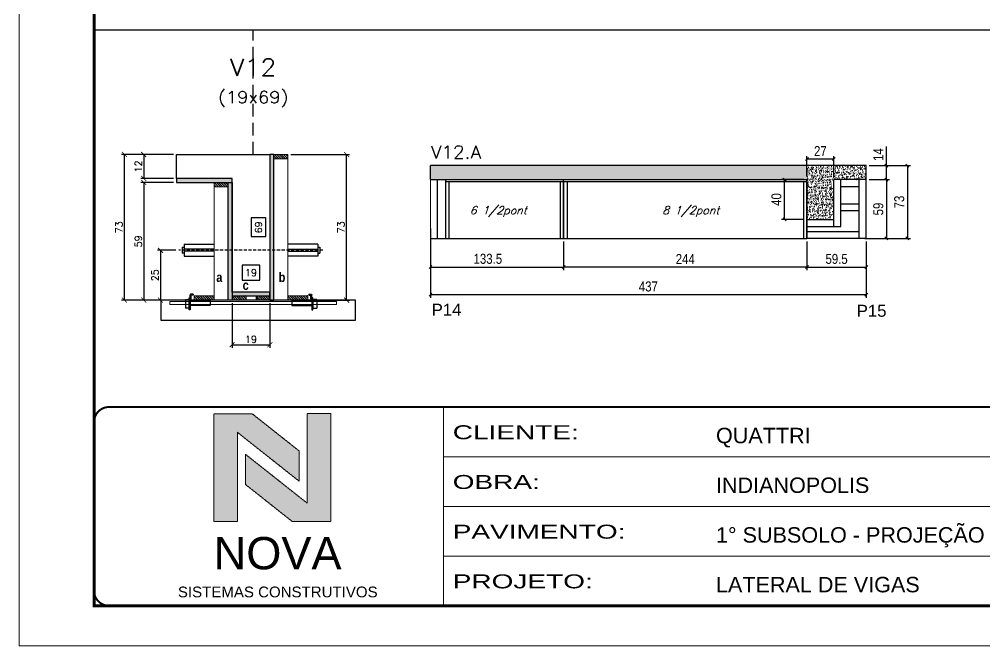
# Model space of a CAD drawing. Header units: millimetres. Extents: x 2921 to 9246, y 316 to 11751.
# Drawn here: x 2921 to 3889, y 6059 to 6687 of the extents above; entities that cross this region are included whole.
import ezdxf
from ezdxf.enums import TextEntityAlignment as Align

# ---------------------------------------------------------------- set-up
doc = ezdxf.new("R2010")
doc.units = ezdxf.units.MM
for name, pattern in [('CONTINUO', [0]), ('DASHED', [0.75, 0.5, -0.25]), ('HIDDEN', [9.525, 6.35, -3.175])]:
    doc.linetypes.add(name, pattern=pattern)
for name, color, linetype in [('1', 3, 'Continuous'), ('5', 5, 'Continuous'), ('8', 8, 'Continuous'), ('barrote', 251, 'Continuous'), ('COTA', 241, 'Continuous'), ('Cota Seção (2x)', 4, 'Continuous'), ('detalhes', 4, 'Continuous'), ('Hachura', 253, 'Continuous'), ('Painéis', 200, 'Continuous'), ('presilha', 1, 'Continuous'), ('SARR_2.2x7', 40, 'Continuous'), ('SARR_3.5x7', 81, 'Continuous'), ('TENSOR', 3, 'Continuous'), ('texto', 7, 'Continuous'), ('Texto de Titulo', 7, 'Continuous'), ('Texto Qtd Sarr', 242, 'Continuous')]:
    doc.layers.add(name, color=color, linetype=linetype)
for name, color, linetype, lineweight in [('CARIMBO-LEGENDA', 75, 'Continuous', 15), ('CONCRETO', 251, 'Continuous', 25), ('Folhas', 255, 'Continuous', 9), ('Madeira', 126, 'Continuous', 18), ('SARRAFO DE PRESSAO', 251, 'DASHED', 9), ('SCO-___-LAJ', 2, 'Continuous', 0), ('Texto Seção', 7, 'Continuous', 15)]:
    doc.layers.add(name, color=color, linetype=linetype, lineweight=lineweight)
doc.styles.add('arial', font='arial.ttf')
doc.styles.add('COTA TECNICA', font='techl___.ttf', dxfattribs={"height": 10})
doc.styles.add('COTA TECNICA-50', font='techl___.ttf', dxfattribs={"height": 10})
doc.styles.add('REGUA-120', font='ROMANS.shx', dxfattribs={"height": 15})
doc.styles.add('Romans', font='romans.shx')
doc.styles.get("Standard").update_dxf_attribs({"font": 'arial.ttf'})
doc.styles.add('TECNICA', font='techb___.ttf', dxfattribs={"height": 10})
doc.styles.add('Tecnologia', font='')
doc.styles.get('Tecnologia').set_extended_font_data('Forgotten Futurist')
doc.dimstyles.new('COTA PAINEL-50', dxfattribs={"dimtxt": 10, "dimasz": 3, "dimexe": 3, "dimexo": 3, "dimgap": 3, "dimtad": 1, "dimdec": 1, "dimzin": 12, "dimdsep": 46, "dimtxsty": 'COTA TECNICA-50', "dimblk1": 'OBLIQUE', "dimblk2": 'OBLIQUE', "dimsah": 1, "dimcen": 0.9, "dimclrd": 4, "dimclre": 4, "dimclrt": 240, "dimadec": 1, "dimazin": 3, "dimtfac": 1, "dimtdec": 1, "dimtmove": 0, "dimatfit": 3, "dimfxl": 1, "dimtolj": 1, "dimtzin": 12, "dimarcsym": 0})
doc.dimstyles.new('Cota Seção (2x)', dxfattribs={"dimtxt": 7, "dimasz": 5, "dimexe": 3, "dimexo": 3, "dimgap": 2, "dimtad": 3, "dimdec": 1, "dimlfac": 0.5, "dimzin": 12, "dimdsep": 46, "dimtxsty": 'Romans', "dimblk": 'ARCHTICK', "dimcen": 0, "dimclrd": 4, "dimclre": 4, "dimclrt": 1, "dimadec": 1, "dimazin": 3, "dimtfac": 1, "dimtdec": 1, "dimtmove": 0, "dimatfit": 3, "dimldrblk": 'OBLIQUE', "dimfxl": 1, "dimtolj": 1, "dimtzin": 12, "dimarcsym": 0})
doc.dimstyles.new('Cota Seção interna', dxfattribs={"dimtxt": 7, "dimasz": 6, "dimexe": 0.18, "dimexo": 2, "dimgap": -4, "dimtad": 3, "dimdec": 1, "dimlfac": 0.5, "dimzin": 12, "dimdsep": 46, "dimtxsty": 'Romans', "dimblk": 'ARCHTICK', "dimcen": 0.09, "dimse1": 1, "dimse2": 1, "dimsd1": 1, "dimsd2": 1, "dimclrd": 180, "dimclre": 5, "dimclrt": 1, "dimadec": 0, "dimazin": 3, "dimtfac": 1, "dimtdec": 1, "dimtofl": 0, "dimtmove": 0, "dimatfit": 3, "dimldrblk": 'ARCHTICK', "dimfxl": 1, "dimtolj": 1, "dimtzin": 0, "dimarcsym": 0})
doc.dimstyles.new('PAINEL', dxfattribs={"dimtxt": 10, "dimasz": 3, "dimexe": 3, "dimexo": 3, "dimgap": 3, "dimtad": 1, "dimdec": 1, "dimzin": 12, "dimdsep": 46, "dimtxsty": 'COTA TECNICA', "dimblk1": 'OBLIQUE', "dimblk2": 'OBLIQUE', "dimsah": 1, "dimcen": 0.9, "dimclrd": 4, "dimclre": 4, "dimclrt": 240, "dimadec": 1, "dimazin": 3, "dimtfac": 1, "dimtdec": 1, "dimtmove": 0, "dimatfit": 3, "dimfxl": 1, "dimtolj": 1, "dimtzin": 12, "dimarcsym": 0})
pattern_1 = [(315, (26091.1405, -1824.4497), (1.12253202, 1.12253202), [])]

# ---------------------------------------------------------------- blocks, each defined once
blk = doc.blocks.new('A$C64660E27')
at = {"layer": 'COTA', "true_color": 0x1a1a1a}
h = blk.add_hatch(color=250, dxfattribs=at)
h.dxf.hatch_style = 1
h.paths.add_polyline_path([(185.4, -11.6), (142.4, -11.6), (142.4, -131.6), (168.8, -131.6), (168.8, -32.2), (237.7, -86.7), (237.7, -53)])
at = {"layer": 'COTA'}
h = blk.add_hatch(color=20, dxfattribs=at)
h.dxf.hatch_style = 1
h.paths.add_polyline_path([(273, -11.4), (246.6, -11.4), (246.6, -111.1), (177.7, -56.6), (177.7, -90.2), (230, -131.6), (273, -131.6)])
for p, q in [((142.4, -131.6), (142.4, -11.6)), ((142.4, -11.6), (185.4, -11.6)), ((185.4, -11.6), (237.7, -53)), ((273, -11.4), (246.6, -11.4)), ((246.6, -111.1), (246.6, -11.4)), ((273, -11.4), (273, -131.6)), ((168.8, -32.2), (237.7, -86.7)), ((168.8, -131.6), (168.8, -32.2)), ((237.7, -86.7), (237.7, -53)), ((246.6, -111.1), (177.7, -56.6)), ((177.7, -90.2), (177.7, -56.6)), ((230, -131.6), (177.7, -90.2)), ((142.4, -131.6), (168.8, -131.6)), ((273, -131.6), (230, -131.6))]:
    blk.add_line(p, q)
at = {"layer": 'CARIMBO-LEGENDA', "color": 7, "linetype": 'Continuous', "ltscale": 100, "style": 'arial'}
blk.add_text('NOVA', height=36, dxfattribs=at).set_placement((142.4, -184.8))
at = {"layer": 'CARIMBO-LEGENDA', "color": 7, "linetype": 'Continuous', "style": 'arial'}
blk.add_text('SISTEMAS CONSTRUTIVOS', height=12, dxfattribs=at).set_placement((102.5, -216))
blk = doc.blocks.new('9999999999')
at = {"color": 30, "linetype": 'CONTINUO'}
for p, q in [((98564.56, 34230.21), (98564.56, 34429.45)), ((98564.56, 34379.64), (99583.98, 34379.64)), ((98564.56, 34329.83), (99487.98, 34329.83)), ((98564.56, 34280.02), (99487.98, 34280.02))]:
    blk.add_line(p, q, dxfattribs=at)
at = {"color": 30, "linetype": 'CONTINUO', "const_width": 2}
blk.add_lwpolyline([(99583.98, 34230.21), (99583.98, 34414.45, 0.414214), (99568.98, 34429.45), (98228.98, 34429.45, 0.414214), (98213.98, 34414.45), (98213.98, 34245.21, 0.414214), (98228.98, 34230.21), (99583.98, 34230.21)], format="xyb", dxfattribs=at)
at = {"layer": 'Folhas'}
blk.add_lwpolyline([(98138.98, 34190.21), (99623.98, 34190.21), (99623.98, 35240.21), (98138.98, 35240.21)], close=True, dxfattribs=at)
at = {"layer": 'Folhas', "color": 30, "const_width": 3}
blk.add_lwpolyline([(98213.98, 34230.21), (99583.98, 34230.21), (99583.98, 35200.21), (98213.98, 35200.21)], close=True, dxfattribs=at)
at = {"xscale": 0.9, "yscale": 0.9, "zscale": 0.9}
blk.add_blockref('A$C64660E27', (98205.77, 34433.07), dxfattribs=at)
at = {"color": 7, "linetype": 'Continuous', "ltscale": 5, "style": 'arial'}
for s, height, p in [('QUATTRI', 15.483, (98837.68, 34393.13)), ('INDIANOPOLIS', 15.4829, (98837.68, 34343.32)), ('1° SUBSOLO - PROJEÇÃO', 15.4829, (98837.68, 34293.51)), ('LATERAL DE VIGAS', 15.4829, (98837.68, 34243.7))]:
    blk.add_text(s, height=height, dxfattribs=at).set_placement(p)
at = {"layer": 'Folhas', "color": 7, "style": 'Tecnologia', "width": 1.5}
for s, p in [('CLIENTE:', (98573.65, 34397.17)), ('OBRA:', (98573.65, 34347.31)), ('PAVIMENTO:', (98573.65, 34297.5)), ('PROJETO:', (98573.65, 34247.69))]:
    blk.add_text(s, height=14, dxfattribs=at).set_placement(p)
blk = doc.blocks.new('titulo1')
at = {"layer": 'Defpoints', "color": 252, "linetype": 'HIDDEN', "ltscale": 2}
blk.add_line((0, 0), (0, 125), dxfattribs=at)
at = {"layer": 'Defpoints', "style": 'Romans', "oblique": 15}
blk.add_attdef('FOLHA', text='', height=10, dxfattribs=at).set_placement((0, 15.58), align=Align.MIDDLE_CENTER)
at = {"layer": 'Texto Qtd Sarr', "color": 3, "style": 'Romans', "oblique": 15}
for tag, height, p in [('TITULO', 17, (0, 71.45)), ('SEÇÃO', 12, (0, 41.55))]:
    blk.add_attdef(tag, text='', height=height, dxfattribs=at).set_placement(p, align=Align.MIDDLE_CENTER)
blk = doc.blocks.new('_ArchTick')
at = {"color": 0, "linetype": 'ByBlock', "const_width": 0.15}
blk.add_lwpolyline([(-0.5, -0.5), (0.5, 0.5)], dxfattribs=at)
blk = doc.blocks.new('*D655')
at = {"layer": 'COTA', "color": 4, "lineweight": -2, "transparency": 16777216}
for p, q in [((3075.92, 6551.19), (3023.54, 6551.19)), ((3026.54, 6405.19), (3026.54, 6551.19)), ((3097.92, 6405.19), (3023.54, 6405.19))]:
    blk.add_line(p, q, dxfattribs=at)
at = {"layer": 'Defpoints', "color": 0, "transparency": 16777216}
for p in [(3026.54, 6551.19), (3078.92, 6551.19), (3100.92, 6405.19)]:
    blk.add_point(p, dxfattribs=at)
at = {"layer": 'COTA', "color": 4, "lineweight": -2, "transparency": 16777216, "xscale": 5, "yscale": 5, "zscale": 5}
for p, rotation in [((3026.54, 6551.19), 90), ((3026.54, 6405.19), 270)]:
    blk.add_blockref('_ArchTick', p, dxfattribs=dict(at, rotation=rotation))
at = {"layer": 'COTA', "color": 1, "transparency": 16777216, "insert": (3021.04, 6478.19), "char_height": 7, "attachment_point": 5, "rotation": 90, "style": 'Romans'}
blk.add_mtext('\\A1;73', dxfattribs=at)
blk = doc.blocks.new('_Oblique')
at = {"layer": '1', "color": 0, "lineweight": -2}
blk.add_line((-0.5, -0.5), (0.5, 0.5), dxfattribs=at)
blk = doc.blocks.new('*D656')
at = {"layer": 'COTA', "color": 4, "lineweight": -2, "transparency": 16777216}
for p, q in [((3193.52, 6551.19), (3252.39, 6551.19)), ((3249.39, 6405.19), (3249.39, 6551.19)), ((3209.12, 6405.19), (3252.39, 6405.19))]:
    blk.add_line(p, q, dxfattribs=at)
at = {"layer": 'Defpoints', "color": 0, "transparency": 16777216}
for p in [(3190.52, 6551.19), (3249.39, 6551.19), (3206.12, 6405.19)]:
    blk.add_point(p, dxfattribs=at)
at = {"layer": 'COTA', "color": 4, "lineweight": -2, "transparency": 16777216, "xscale": 5, "yscale": 5, "zscale": 5}
for p, rotation in [((3249.39, 6551.19), 90), ((3249.39, 6405.19), 270)]:
    blk.add_blockref('_ArchTick', p, dxfattribs=dict(at, rotation=rotation))
at = {"layer": 'COTA', "color": 1, "transparency": 16777216, "insert": (3243.89, 6478.19), "char_height": 7, "attachment_point": 5, "rotation": 90, "style": 'Romans'}
blk.add_mtext('\\A1;73', dxfattribs=at)
blk = doc.blocks.new('*D657')
at = {"layer": 'Cota Seção (2x)', "color": 180, "lineweight": -2, "transparency": 16777216}
for p, q in [((3168.52, 6487.53), (3153.52, 6487.53)), ((3153.52, 6487.53), (3153.52, 6468.86)), ((3168.52, 6468.86), (3168.52, 6487.53)), ((3153.52, 6468.86), (3168.52, 6468.86))]:
    blk.add_line(p, q, dxfattribs=at)
at = {"layer": 'Defpoints', "color": 0, "transparency": 16777216}
for p in [(3172.52, 6551.19), (3183.52, 6551.19), (3183.52, 6413.19)]:
    blk.add_point(p, dxfattribs=at)
at = {"layer": 'Cota Seção (2x)', "color": 1, "transparency": 16777216, "insert": (3161.02, 6478.19), "char_height": 7, "attachment_point": 5, "rotation": 90, "style": 'Romans'}
blk.add_mtext('\\A1;69', dxfattribs=at)
blk = doc.blocks.new('*D658')
at = {"layer": 'COTA', "color": 4, "lineweight": -2, "transparency": 16777216}
for p, q in [((3075.92, 6551.19), (3042.86, 6551.19)), ((3045.86, 6551.19), (3045.86, 6527.19)), ((3075.92, 6527.19), (3042.86, 6527.19))]:
    blk.add_line(p, q, dxfattribs=at)
at = {"layer": 'Defpoints', "color": 0, "transparency": 16777216}
for p in [(3078.92, 6551.19), (3045.86, 6527.19), (3078.92, 6527.19)]:
    blk.add_point(p, dxfattribs=at)
at = {"layer": 'COTA', "color": 4, "lineweight": -2, "transparency": 16777216, "xscale": 5, "yscale": 5, "zscale": 5}
for p, rotation in [((3045.86, 6551.19), 90), ((3045.86, 6527.19), 270)]:
    blk.add_blockref('_ArchTick', p, dxfattribs=dict(at, rotation=rotation))
at = {"layer": 'COTA', "color": 1, "transparency": 16777216, "insert": (3040.36, 6539.19), "char_height": 7, "attachment_point": 5, "rotation": 90, "style": 'Romans'}
blk.add_mtext('\\A1;12', dxfattribs=at)
blk = doc.blocks.new('*D659')
at = {"layer": 'COTA', "color": 4, "lineweight": -2, "transparency": 16777216}
for p, q in [((3075.92, 6523.19), (3042.86, 6523.19)), ((3045.86, 6523.19), (3045.86, 6405.19)), ((3097.92, 6405.19), (3042.86, 6405.19))]:
    blk.add_line(p, q, dxfattribs=at)
at = {"layer": 'Defpoints', "color": 0, "transparency": 16777216}
for p in [(3078.92, 6523.19), (3045.86, 6405.19), (3100.92, 6405.19)]:
    blk.add_point(p, dxfattribs=at)
at = {"layer": 'COTA', "color": 4, "lineweight": -2, "transparency": 16777216, "xscale": 5, "yscale": 5, "zscale": 5}
for p, rotation in [((3045.86, 6523.19), 90), ((3045.86, 6405.19), 270)]:
    blk.add_blockref('_ArchTick', p, dxfattribs=dict(at, rotation=rotation))
at = {"layer": 'COTA', "color": 1, "transparency": 16777216, "insert": (3040.36, 6464.19), "char_height": 7, "attachment_point": 5, "rotation": 90, "style": 'Romans'}
blk.add_mtext('\\A1;59', dxfattribs=at)
blk = doc.blocks.new('PRESILHA METÁLICA 1')
at = {"layer": 'presilha'}
for p, q in [((6, 15.5), (7.5, 15.5)), ((6, -2.5), (6, 15.5)), ((7.5, 10.6), (7.5, 19.9)), ((7.5, 15.5), (7.5, -2.5)), ((12, 21), (8.6, 21)), ((9, 11.6), (9, 18.9)), ((12, 19.5), (9.6, 19.5)), ((12, 21), (12, 19.5)), ((0, 13), (6, 13)), ((0, 13), (0, 0)), ((6, 0), (0, 0)), ((6, 13), (6, 0)), ((37.5, 4.1), (7.5, 4.1)), ((37.5, 11), (9.6, 11)), ((37.5, 11), (37.5, 4.1)), ((7.5, -2.5), (6, -2.5))]:
    blk.add_line(p, q, dxfattribs=at)
for centre, radius, start, end in [((8.6, 19.9), 1.14, 90, 180), ((9.6, 18.9), 0.57, 90, 180), ((9.6, 11.6), 0.57, 180, 270)]:
    blk.add_arc(centre, radius, start, end, dxfattribs=at)
blk = doc.blocks.new('*D660')
at = {"layer": 'COTA', "color": 4, "lineweight": -2, "transparency": 16777216}
for p, q in [((3134.52, 6402.19), (3134.52, 6357.47)), ((3172.52, 6402.19), (3172.52, 6357.47)), ((3134.52, 6360.47), (3172.52, 6360.47))]:
    blk.add_line(p, q, dxfattribs=at)
at = {"layer": 'Defpoints', "color": 0, "transparency": 16777216}
for p in [(3134.52, 6405.19), (3172.52, 6405.19), (3172.52, 6360.47)]:
    blk.add_point(p, dxfattribs=at)
at = {"layer": 'COTA', "color": 4, "lineweight": -2, "transparency": 16777216, "xscale": 5, "yscale": 5, "zscale": 5, "rotation": 180}
blk.add_blockref('_ArchTick', (3134.52, 6360.47), dxfattribs=at)
at = {"layer": 'COTA', "color": 4, "lineweight": -2, "transparency": 16777216, "xscale": 5, "yscale": 5, "zscale": 5}
blk.add_blockref('_ArchTick', (3172.52, 6360.47), dxfattribs=at)
at = {"layer": 'COTA', "color": 1, "transparency": 16777216, "insert": (3153.52, 6365.97), "char_height": 7, "attachment_point": 5, "style": 'Romans'}
blk.add_mtext('\\A1;19', dxfattribs=at)
blk = doc.blocks.new('*D1103')
at = {"layer": 'COTA', "color": 4, "lineweight": -2, "transparency": 16777216}
for p, q in [((3078.22, 6455.16), (3059.66, 6455.16)), ((3062.66, 6455.16), (3062.66, 6405.19)), ((3078.22, 6405.19), (3059.66, 6405.19))]:
    blk.add_line(p, q, dxfattribs=at)
at = {"layer": 'Defpoints', "color": 0, "transparency": 16777216}
for p in [(3081.22, 6455.16), (3062.66, 6405.19), (3081.22, 6405.19)]:
    blk.add_point(p, dxfattribs=at)
at = {"layer": 'COTA', "color": 4, "lineweight": -2, "transparency": 16777216, "xscale": 5, "yscale": 5, "zscale": 5}
for p, rotation in [((3062.66, 6455.16), 90), ((3062.66, 6405.19), 270)]:
    blk.add_blockref('_ArchTick', p, dxfattribs=dict(at, rotation=rotation))
at = {"layer": 'COTA', "color": 1, "transparency": 16777216, "insert": (3057.16, 6430.18), "char_height": 7, "attachment_point": 5, "rotation": 90, "style": 'Romans'}
blk.add_mtext('\\A1;25', dxfattribs=at)
blk = doc.blocks.new('*D661')
at = {"layer": 'Cota Seção (2x)', "color": 180, "lineweight": -2, "transparency": 16777216}
for p, q in [((3162.52, 6440.19), (3144.52, 6440.19)), ((3144.52, 6440.19), (3144.52, 6425.19)), ((3162.52, 6425.19), (3162.52, 6440.19)), ((3144.52, 6425.19), (3162.52, 6425.19))]:
    blk.add_line(p, q, dxfattribs=at)
at = {"layer": 'Defpoints', "color": 0, "transparency": 16777216}
for p in [(3172.52, 6421.19), (3134.52, 6405.19), (3172.52, 6405.19)]:
    blk.add_point(p, dxfattribs=at)
at = {"layer": 'Cota Seção (2x)', "color": 1, "transparency": 16777216, "insert": (3153.52, 6432.69), "char_height": 7, "attachment_point": 5, "style": 'Romans'}
blk.add_mtext('\\A1;19', dxfattribs=at)
blk = doc.blocks.new('*D1261')
at = {"layer": 'COTA', "color": 4, "linetype": 'ByBlock', "lineweight": -2, "transparency": 16777216}
for p, q in [((3333.52, 6477.04), (3333.52, 6407.62)), ((3770.52, 6464.04), (3770.52, 6407.62)), ((3770.52, 6410.62), (3333.52, 6410.62))]:
    blk.add_line(p, q, dxfattribs=at)
at = {"layer": 'Defpoints', "color": 0, "linetype": 'ByBlock', "transparency": 16777216}
for p in [(3333.52, 6480.04), (3770.52, 6467.04), (3333.52, 6410.62)]:
    blk.add_point(p, dxfattribs=at)
at = {"layer": 'COTA', "color": 4, "linetype": 'ByBlock', "lineweight": -2, "transparency": 16777216, "xscale": 3, "yscale": 3, "zscale": 3, "rotation": 180}
blk.add_blockref('_Oblique', (3333.52, 6410.62), dxfattribs=at)
at = {"layer": 'COTA', "color": 4, "linetype": 'ByBlock', "lineweight": -2, "transparency": 16777216, "xscale": 3, "yscale": 3, "zscale": 3}
blk.add_blockref('_Oblique', (3770.52, 6410.62), dxfattribs=at)
at = {"layer": 'COTA', "color": 240, "linetype": 'ByBlock', "transparency": 16777216, "insert": (3552.02, 6418.84), "char_height": 10, "attachment_point": 5, "style": 'COTA TECNICA'}
blk.add_mtext('\\A1;437', dxfattribs=at)
blk = doc.blocks.new('*D1262')
at = {"layer": 'COTA', "color": 4, "lineweight": -2, "transparency": 16777216}
for p, q in [((3333.52, 6464.04), (3333.52, 6435.34)), ((3467.02, 6464.04), (3467.02, 6435.34)), ((3333.52, 6438.34), (3467.02, 6438.34))]:
    blk.add_line(p, q, dxfattribs=at)
at = {"layer": 'Defpoints', "color": 0, "transparency": 16777216}
for p in [(3333.52, 6467.04), (3467.02, 6467.04), (3467.02, 6438.34)]:
    blk.add_point(p, dxfattribs=at)
at = {"layer": 'COTA', "color": 4, "lineweight": -2, "transparency": 16777216, "xscale": 3, "yscale": 3, "zscale": 3, "rotation": 180}
blk.add_blockref('_Oblique', (3333.52, 6438.34), dxfattribs=at)
at = {"layer": 'COTA', "color": 4, "lineweight": -2, "transparency": 16777216, "xscale": 3, "yscale": 3, "zscale": 3}
blk.add_blockref('_Oblique', (3467.02, 6438.34), dxfattribs=at)
at = {"layer": 'COTA', "color": 240, "transparency": 16777216, "insert": (3391.02, 6446.56), "char_height": 10, "attachment_point": 5, "style": 'COTA TECNICA'}
blk.add_mtext('\\A1;133.5 ', dxfattribs=at)
blk = doc.blocks.new('*D1263')
at = {"layer": 'COTA', "color": 4, "lineweight": -2, "transparency": 16777216}
for p, q in [((3711.02, 6464.04), (3711.02, 6435.34)), ((3770.52, 6464.04), (3770.52, 6435.34)), ((3711.02, 6438.34), (3770.52, 6438.34))]:
    blk.add_line(p, q, dxfattribs=at)
at = {"layer": 'Defpoints', "color": 0, "transparency": 16777216}
for p in [(3711.02, 6467.04), (3770.52, 6467.04), (3770.52, 6438.34)]:
    blk.add_point(p, dxfattribs=at)
at = {"layer": 'COTA', "color": 4, "lineweight": -2, "transparency": 16777216, "xscale": 3, "yscale": 3, "zscale": 3, "rotation": 180}
blk.add_blockref('_Oblique', (3711.02, 6438.34), dxfattribs=at)
at = {"layer": 'COTA', "color": 4, "lineweight": -2, "transparency": 16777216, "xscale": 3, "yscale": 3, "zscale": 3}
blk.add_blockref('_Oblique', (3770.52, 6438.34), dxfattribs=at)
at = {"layer": 'COTA', "color": 240, "transparency": 16777216, "insert": (3740.77, 6446.48), "char_height": 10, "attachment_point": 5, "style": 'COTA TECNICA'}
blk.add_mtext('\\A1;59.5', dxfattribs=at)
blk = doc.blocks.new('*D1265')
at = {"layer": 'COTA', "color": 4, "lineweight": -2, "transparency": 16777216}
for p, q in [((3711.02, 6529.04), (3711.02, 6549.53)), ((3738.02, 6546.53), (3711.02, 6546.53)), ((3738.02, 6529.04), (3738.02, 6549.53))]:
    blk.add_line(p, q, dxfattribs=at)
at = {"layer": 'Defpoints', "color": 0, "transparency": 16777216}
for p in [(3711.02, 6546.53), (3711.02, 6526.04), (3738.02, 6526.04)]:
    blk.add_point(p, dxfattribs=at)
at = {"layer": 'COTA', "color": 4, "lineweight": -2, "transparency": 16777216, "xscale": 3, "yscale": 3, "zscale": 3, "rotation": 180}
blk.add_blockref('_Oblique', (3711.02, 6546.53), dxfattribs=at)
at = {"layer": 'COTA', "color": 4, "lineweight": -2, "transparency": 16777216, "xscale": 3, "yscale": 3, "zscale": 3}
blk.add_blockref('_Oblique', (3738.02, 6546.53), dxfattribs=at)
at = {"layer": 'COTA', "color": 240, "transparency": 16777216, "insert": (3724.52, 6554.6), "char_height": 10, "attachment_point": 5, "style": 'COTA TECNICA'}
blk.add_mtext('\\A1;27', dxfattribs=at)
blk = doc.blocks.new('*D1266')
at = {"layer": 'Defpoints', "color": 0, "transparency": 16777216}
for p in [(3467.02, 6467.04), (3711.02, 6467.04), (3467.02, 6438.34)]:
    blk.add_point(p, dxfattribs=at)
at = {"layer": 'Painéis', "color": 4, "lineweight": -2, "transparency": 16777216}
for p, q in [((3467.02, 6464.04), (3467.02, 6435.34)), ((3711.02, 6464.04), (3711.02, 6435.34)), ((3711.02, 6438.34), (3467.02, 6438.34))]:
    blk.add_line(p, q, dxfattribs=at)
at = {"layer": 'Painéis', "color": 4, "lineweight": -2, "transparency": 16777216, "xscale": 3, "yscale": 3, "zscale": 3, "rotation": 180}
blk.add_blockref('_Oblique', (3467.02, 6438.34), dxfattribs=at)
at = {"layer": 'Painéis', "color": 4, "lineweight": -2, "transparency": 16777216, "xscale": 3, "yscale": 3, "zscale": 3}
blk.add_blockref('_Oblique', (3711.02, 6438.34), dxfattribs=at)
at = {"layer": 'Painéis', "color": 240, "lineweight": 5, "transparency": 16777216, "insert": (3589.02, 6446.42), "char_height": 10, "attachment_point": 5, "style": 'COTA TECNICA'}
blk.add_mtext('\\A1;244', dxfattribs=at)
blk = doc.blocks.new('*D1267')
at = {"layer": 'Defpoints', "color": 0, "transparency": 16777216}
for p in [(3688.58, 6526.04), (3711.02, 6526.04), (3711.02, 6486.04)]:
    blk.add_point(p, dxfattribs=at)
at = {"layer": 'Painéis', "color": 4, "lineweight": -2, "transparency": 16777216}
for p, q in [((3708.02, 6526.04), (3685.58, 6526.04)), ((3688.58, 6486.04), (3688.58, 6526.04)), ((3708.02, 6486.04), (3685.58, 6486.04))]:
    blk.add_line(p, q, dxfattribs=at)
at = {"layer": 'Painéis', "color": 4, "lineweight": -2, "transparency": 16777216, "xscale": 3, "yscale": 3, "zscale": 3}
for p, rotation in [((3688.58, 6526.04), 90), ((3688.58, 6486.04), 270)]:
    blk.add_blockref('_Oblique', p, dxfattribs=dict(at, rotation=rotation))
at = {"layer": 'Painéis', "color": 240, "lineweight": 5, "transparency": 16777216, "insert": (3680.48, 6506.04), "char_height": 10, "attachment_point": 5, "rotation": 90, "style": 'COTA TECNICA'}
blk.add_mtext('\\A1;40', dxfattribs=at)
blk = doc.blocks.new('*D1268')
at = {"layer": 'COTA', "color": 4, "lineweight": -2, "transparency": 16777216}
for p, q in [((3773.52, 6540.04), (3814.86, 6540.04)), ((3811.86, 6540.04), (3811.86, 6467.04)), ((3773.52, 6467.04), (3814.86, 6467.04))]:
    blk.add_line(p, q, dxfattribs=at)
at = {"layer": 'Defpoints', "color": 0, "transparency": 16777216}
for p in [(3770.52, 6540.04), (3770.52, 6467.04), (3811.86, 6467.04)]:
    blk.add_point(p, dxfattribs=at)
at = {"layer": 'COTA', "color": 4, "lineweight": -2, "transparency": 16777216, "xscale": 3, "yscale": 3, "zscale": 3}
for p, rotation in [((3811.86, 6540.04), 90), ((3811.86, 6467.04), 270)]:
    blk.add_blockref('_Oblique', p, dxfattribs=dict(at, rotation=rotation))
at = {"layer": 'COTA', "color": 240, "transparency": 16777216, "insert": (3803.64, 6503.54), "char_height": 10, "attachment_point": 5, "rotation": 90, "style": 'COTA TECNICA-50'}
blk.add_mtext('\\A1;73', dxfattribs=at)
blk = doc.blocks.new('*D1269')
at = {"layer": 'Defpoints', "color": 0, "transparency": 16777216}
for p in [(3770.52, 6540.04), (3790.75, 6540.04), (3770.52, 6526.04)]:
    blk.add_point(p, dxfattribs=at)
at = {"layer": 'Painéis', "color": 4, "lineweight": -2, "transparency": 16777216}
for p, q in [((3790.75, 6540.04), (3790.75, 6559.16)), ((3773.52, 6540.04), (3793.75, 6540.04)), ((3790.75, 6526.04), (3790.75, 6540.04)), ((3773.52, 6526.04), (3793.75, 6526.04))]:
    blk.add_line(p, q, dxfattribs=at)
at = {"layer": 'Painéis', "color": 4, "lineweight": -2, "transparency": 16777216, "xscale": 3, "yscale": 3, "zscale": 3}
for p, rotation in [((3790.75, 6540.04), 90), ((3790.75, 6526.04), 270)]:
    blk.add_blockref('_Oblique', p, dxfattribs=dict(at, rotation=rotation))
at = {"layer": 'Painéis', "color": 240, "lineweight": 5, "transparency": 16777216, "insert": (3782.68, 6551.1), "char_height": 10, "attachment_point": 5, "rotation": 90, "style": 'COTA TECNICA'}
blk.add_mtext('\\A1;14', dxfattribs=at)
blk = doc.blocks.new('*D1270')
at = {"layer": 'Defpoints', "color": 0, "transparency": 16777216}
for p in [(3770.52, 6526.04), (3765.97, 6467.04), (3790.75, 6467.04)]:
    blk.add_point(p, dxfattribs=at)
at = {"layer": 'Painéis', "color": 4, "lineweight": -2, "transparency": 16777216}
for p, q in [((3773.52, 6526.04), (3793.75, 6526.04)), ((3790.75, 6526.04), (3790.75, 6467.04)), ((3768.97, 6467.04), (3793.75, 6467.04))]:
    blk.add_line(p, q, dxfattribs=at)
at = {"layer": 'Painéis', "color": 4, "lineweight": -2, "transparency": 16777216, "xscale": 3, "yscale": 3, "zscale": 3}
for p, rotation in [((3790.75, 6526.04), 90), ((3790.75, 6467.04), 270)]:
    blk.add_blockref('_Oblique', p, dxfattribs=dict(at, rotation=rotation))
at = {"layer": 'Painéis', "color": 240, "lineweight": 5, "transparency": 16777216, "insert": (3782.61, 6496.54), "char_height": 10, "attachment_point": 5, "rotation": 90, "style": 'COTA TECNICA'}
blk.add_mtext('\\A1;59', dxfattribs=at)

msp = doc.modelspace()

# ---------------------------------------------------------------- hatches: boundary and pattern name
at = {"layer": 'COTA', "linetype": 'ByBlock'}
h = msp.add_hatch(dxfattribs=at)
h.set_pattern_fill('AR-CONC', color=256, scale=0.03)
h.set_pattern_definition([(50, (-339.774, -8954.432), (5.4655401, -0.4781726), [0.5715, -6.2865]), (355, (-339.774, -8954.432), (-1.0573026, 5.7317054), [0.4572, -5.0292175]), (100.451445, (-339.3184, -8954.472), (4.4082374, 5.2535326), [0.4857003, -5.3427073]), (46.1842, (-339.774, -8952.908), (8.1323712, -1.2612698), [0.85725, -9.42975]), (96.63556, (-339.096, -8953.013), (7.122124, 7.4227837), [0.7285507, -8.0140682]), (351.18415, (-339.774, -8952.908), (7.122124, 7.4227837), [0.685799, -7.543792]), (21, (-339.012, -8953.289), (4.5484317, -3.067956), [0.5715, -6.2865]), (326, (-339.012, -8953.289), (1.8540609, 5.525639), [0.4572, -5.0292]), (71.451445, (-338.633, -8953.545), (6.4024926, 2.457683), [0.4857003, -5.3426981]), (37.5, (-339.7738, -8954.4322), (0.0926581, 2.53665117), [0, -4.96824, 0, -5.1054, 0, -5.04825]), (7.5, (-339.7738, -8954.4322), (2.00458988, 3.00541724), [0, -2.91084, 0, -4.85394, 0, -1.92405]), (327.5, (-341.473, -8954.4322), (4.06771786, -0.17186232), [0, -1.905, 0, -5.9436, 0, -7.8867]), (317.5, (-342.235, -8954.4322), (4.44387544, 0.7627947), [0, -2.4765, 0, -3.94716, 0, -5.6007])])
h.paths.add_polyline_path([(3333.52, 6526.04), (3333.52, 6540.04), (3711.02, 6540.04), (3711.02, 6526.04)])
h = msp.add_hatch(dxfattribs=at)
h.set_pattern_fill('AR-CONC', color=256, scale=0.03)
h.set_pattern_definition([(50, (1401.2976, -10015.79), (5.4655401, -0.4781726), [0.5715, -6.2865]), (355, (1401.2976, -10015.79), (-1.0573026, 5.7317054), [0.4572, -5.0292175]), (100.451445, (1401.753, -10015.8297), (4.4082374, 5.2535326), [0.4857003, -5.3427073]), (46.1842, (1401.2976, -10014.266), (8.1323712, -1.2612698), [0.85725, -9.42975]), (96.63556, (1401.975, -10014.371), (7.122124, 7.4227837), [0.7285507, -8.0140682]), (351.18415, (1401.298, -10014.266), (7.122124, 7.4227837), [0.685799, -7.543792]), (21, (1402.0596, -10014.647), (4.5484317, -3.067956), [0.5715, -6.2865]), (326, (1402.0596, -10014.647), (1.8540609, 5.525639), [0.4572, -5.0292]), (71.451445, (1402.4387, -10014.9025), (6.4024926, 2.457683), [0.4857003, -5.3426981]), (37.5, (1401.2976, -10015.7899), (0.0926581, 2.53665117), [0, -4.96824, 0, -5.1054, 0, -5.04825]), (7.5, (1401.2976, -10015.79), (2.00458988, 3.00541724), [0, -2.91084, 0, -4.85394, 0, -1.92405]), (327.5, (1399.5984, -10015.7899), (4.06771786, -0.17186232), [0, -1.905, 0, -5.9436, 0, -7.8867]), (317.5, (1398.8364, -10015.79), (4.44387544, 0.7627947), [0, -2.4765, 0, -3.94716, 0, -5.6007])])
h.paths.add_polyline_path([(3738.02, 6526.04), (3738.02, 6486.04), (3711.02, 6486.04), (3711.02, 6540.04), (3770.52, 6540.04), (3770.52, 6526.04)])
at = {"layer": 'Hachura'}
h = msp.add_hatch(color=256, dxfattribs=at)
h.dxf.hatch_style = 1
h.paths.add_polyline_path([(3176.52, 6551.19), (3172.52, 6551.19), (3172.52, 6405.19), (3176.52, 6405.19)])
h = msp.add_hatch(dxfattribs=at)
h.set_pattern_fill('ANSI31', color=256, scale=0.5, angle=270, style=0)
h.set_pattern_definition([(315, (26091.1405, -1756.4497), (1.12253202, 1.12253202), [])])
h.paths.add_polyline_path([(3176.52, 6546.79), (3176.52, 6551.19), (3190.52, 6551.19), (3190.52, 6546.79)])
h = msp.add_hatch(color=256, dxfattribs=at)
h.dxf.hatch_style = 1
h.paths.add_polyline_path([(3134.52, 6523.19), (3134.52, 6527.19), (3078.92, 6527.19), (3078.92, 6523.19)])
h = msp.add_hatch(dxfattribs=at)
h.set_pattern_fill('ANSI31', color=256, scale=0.5, angle=270, style=0)
h.set_pattern_definition([(315, (26091.1405, -1784.4497), (1.12253202, 1.12253202), [])])
h.paths.add_polyline_path([(3130.52, 6518.79), (3130.52, 6523.19), (3116.52, 6523.19), (3116.52, 6518.79)])
h = msp.add_hatch(color=256, dxfattribs=at)
h.dxf.hatch_style = 1
h.paths.add_polyline_path([(3134.52, 6523.19), (3130.52, 6523.19), (3130.52, 6405.19), (3134.52, 6405.19)])
h = msp.add_hatch(dxfattribs=at)
h.set_pattern_fill('ANSI31', color=256, scale=0.5, angle=270, style=0)
h.set_pattern_definition([(315, (26091.1405, -1824.4497), (1.12253202, 1.12253202), [])])
h.paths.add_polyline_path([(3096.52, 6405.19), (3096.52, 6409.59), (3116.52, 6409.59), (3116.52, 6405.19)])
h = msp.add_hatch(color=256, dxfattribs=at)
h.dxf.hatch_style = 1
h.paths.add_polyline_path([(3172.52, 6409.59), (3172.52, 6413.19), (3134.52, 6413.19), (3134.52, 6409.59)])
h = msp.add_hatch(dxfattribs=at)
h.set_pattern_fill('ANSI31', color=256, scale=0.5, angle=270, style=0)
h.set_pattern_definition(pattern_1)
h.paths.add_polyline_path([(3134.52, 6405.19), (3134.52, 6409.59), (3148.52, 6409.59), (3148.52, 6405.19)])
h = msp.add_hatch(dxfattribs=at)
h.set_pattern_fill('ANSI31', color=256, scale=0.5, angle=270, style=0)
h.set_pattern_definition(pattern_1)
h.paths.add_polyline_path([(3172.52, 6405.19), (3172.52, 6409.59), (3158.52, 6409.59), (3158.52, 6405.19)])
h = msp.add_hatch(dxfattribs=at)
h.set_pattern_fill('ANSI31', color=256, scale=0.5, angle=270, style=0)
h.set_pattern_definition(pattern_1)
h.paths.add_polyline_path([(3210.52, 6405.19), (3210.52, 6409.59), (3190.52, 6409.59), (3190.52, 6405.19)])

# ---------------------------------------------------------------- linework, layer by layer
at = {"ltscale": 3}
for p, q in [((3084.52, 6458.16), (3084.52, 6452.16)), ((3084.52, 6458.16), (3086.52, 6458.16)), ((3086.52, 6461.16), (3086.52, 6449.16)), ((3086.52, 6461.16), (3116.52, 6461.16)), ((3220.52, 6461.16), (3190.52, 6461.16)), ((3220.52, 6461.16), (3220.52, 6449.16)), ((3220.52, 6458.16), (3222.52, 6458.16)), ((3222.52, 6458.16), (3222.52, 6452.16)), ((3086.52, 6452.16), (3084.52, 6452.16)), ((3116.52, 6456.16), (3086.52, 6456.16)), ((3116.52, 6454.16), (3086.52, 6454.16)), ((3086.52, 6449.16), (3116.52, 6449.16)), ((3190.52, 6456.16), (3220.52, 6456.16)), ((3190.52, 6454.16), (3220.52, 6454.16)), ((3220.52, 6449.16), (3190.52, 6449.16)), ((3220.52, 6452.16), (3222.52, 6452.16))]:
    msp.add_line(p, q, dxfattribs=at)
at = {"layer": '8', "linetype": 'ByBlock'}
msp.add_line((2996.13, 6676.19), (4366.13, 6676.19), dxfattribs=at)
at = {"layer": 'barrote'}
msp.add_lwpolyline([(3063.07, 6385.19), (3258.25, 6385.19), (3258.25, 6405.19), (3063.07, 6405.19)], close=True, dxfattribs=at)
at = {"layer": 'CONCRETO'}
msp.add_lwpolyline([(3078.92, 6527.19), (3078.92, 6551.19), (3172.52, 6551.19), (3172.52, 6523.19), (3172.52, 6523.19), (3172.52, 6413.19), (3134.52, 6413.19), (3134.52, 6527.19)], close=True, dxfattribs=at)
at = {"layer": 'COTA', "linetype": 'ByBlock'}
for p, q in [((3333.52, 6540.04), (3333.52, 6540.04)), ((3770.52, 6540.04), (3333.52, 6540.04)), ((3333.52, 6526.04), (3333.52, 6540.04)), ((3770.52, 6526.04), (3770.52, 6540.04)), ((3770.52, 6526.04), (3770.52, 6526.04))]:
    msp.add_line(p, q, dxfattribs=at)
at = {"layer": 'Madeira'}
for points in [[(3176.52, 6546.79), (3176.52, 6551.19), (3190.52, 6551.19), (3190.52, 6546.79)], [(3176.52, 6551.19), (3190.52, 6551.19), (3190.52, 6405.19), (3176.52, 6405.19)], [(3130.52, 6518.79), (3130.52, 6523.19), (3116.52, 6523.19), (3116.52, 6518.79)], [(3130.52, 6523.19), (3116.52, 6523.19), (3116.52, 6405.19), (3130.52, 6405.19)], [(3096.52, 6405.19), (3096.52, 6409.59), (3116.52, 6409.59), (3116.52, 6405.19)], [(3134.52, 6405.19), (3134.52, 6409.59), (3148.52, 6409.59), (3148.52, 6405.19)], [(3172.52, 6405.19), (3172.52, 6409.59), (3158.52, 6409.59), (3158.52, 6405.19)], [(3210.52, 6405.19), (3210.52, 6409.59), (3190.52, 6409.59), (3190.52, 6405.19)]]:
    msp.add_lwpolyline(points, close=True, dxfattribs=at)
at = {"layer": 'Painéis', "linetype": 'ByBlock'}
for p, q in [((3333.52, 6526.04), (3711.02, 6526.04)), ((3467.02, 6467.04), (3467.02, 6526.04)), ((3711.02, 6467.04), (3711.02, 6526.04)), ((3333.52, 6467.04), (3711.02, 6467.04)), ((3770.52, 6467.04), (3711.02, 6467.04))]:
    msp.add_line(p, q, dxfattribs=at)
at = {"layer": 'Painéis', "lineweight": 5}
msp.add_line((3333.52, 6526.04), (3333.52, 6467.04), dxfattribs=at)
at = {"layer": 'Painéis'}
for p, q in [((3770.52, 6526.04), (3738.02, 6526.04)), ((3738.02, 6486.04), (3738.02, 6526.04)), ((3770.52, 6467.04), (3770.52, 6526.04)), ((3711.02, 6486.04), (3738.02, 6486.04))]:
    msp.add_line(p, q, dxfattribs=at)
for points in [[(3176.52, 6551.19), (3172.52, 6551.19), (3172.52, 6405.19), (3176.52, 6405.19)], [(3134.52, 6523.19), (3134.52, 6527.19), (3078.92, 6527.19), (3078.92, 6523.19)], [(3130.52, 6523.19), (3134.52, 6523.19), (3134.52, 6405.19), (3130.52, 6405.19)], [(3172.52, 6409.59), (3172.52, 6413.19), (3134.52, 6413.19), (3134.52, 6409.59)]]:
    msp.add_lwpolyline(points, close=True, dxfattribs=at)
at = {"layer": 'SARR_2.2x7', "linetype": 'Continuous'}
for p, q in [((3340.52, 6467.04), (3340.52, 6526.04)), ((3745.02, 6479.04), (3745.02, 6526.04)), ((3763.52, 6467.04), (3763.52, 6526.04)), ((3467.02, 6523.84), (3348.52, 6523.84)), ((3711.02, 6523.84), (3467.02, 6523.84)), ((3745.02, 6519.04), (3763.52, 6519.04)), ((3745.02, 6501.89), (3763.52, 6501.89)), ((3745.02, 6494.89), (3763.52, 6494.89)), ((3711.02, 6479.04), (3738.02, 6479.04)), ((3738.02, 6479.04), (3738.02, 6486.04)), ((3738.02, 6479.04), (3745.02, 6479.04)), ((3711.02, 6474.04), (3763.52, 6474.04))]:
    msp.add_line(p, q, dxfattribs=at)
at = {"layer": 'SARR_3.5x7'}
for p, q in [((3348.52, 6526.04), (3348.52, 6467.04)), ((3711.02, 6526.04), (3711.02, 6467.04)), ((3352.02, 6523.84), (3352.02, 6467.04)), ((3463.52, 6523.84), (3463.52, 6467.04)), ((3467.02, 6523.84), (3467.02, 6467.04)), ((3470.52, 6523.84), (3470.52, 6467.04)), ((3707.52, 6523.84), (3707.52, 6467.04))]:
    msp.add_line(p, q, dxfattribs=at)
at = {"layer": 'SCO-___-LAJ', "color": 1}
msp.add_lwpolyline([(3072.07, 6403.86), (3239.37, 6403.86), (3239.37, 6400.66), (3072.07, 6400.66)], close=True, dxfattribs=at)
at = {"layer": 'TENSOR', "linetype": 'HIDDEN', "ltscale": 0.5}
msp.add_line((3225.52, 6455.16), (3081.22, 6455.16), dxfattribs=at)

# ---------------------------------------------------------------- block references
at = {"layer": 'presilha', "yscale": 0.6666666666666666, "zscale": 0.6666666666666666}
for p, xscale in [((3087.65, 6397.23), 0.6666666666666666), ((3219.39, 6397.23), -0.6666666666666666)]:
    msp.add_blockref('PRESILHA METÁLICA 1', p, dxfattribs=dict(at, xscale=xscale))
at = {"layer": 'SARRAFO DE PRESSAO', "color": 6, "linetype": 'ByBlock'}
msp.add_blockref('9999999999', (-95217.85, -28131.41), dxfattribs=at)
at = {"layer": 'Texto Seção'}
ref = msp.add_blockref('titulo1', (3155.72, 6551.19), dxfattribs=at)
ref.add_attrib('TITULO', 'V12', dxfattribs={"layer": 'Texto de Titulo', "color": 7, "height": 17, "style": 'Romans', "width": 1.1}).set_placement((3155.72, 6638.69), align=Align.MIDDLE_CENTER)
ref.add_attrib('SEÇÃO', '(19x69)', dxfattribs={"layer": 'Texto de Titulo', "color": 7, "height": 12, "style": 'Romans', "width": 1.1}).set_placement((3155.72, 6608.69), align=Align.MIDDLE_CENTER)

# ---------------------------------------------------------------- texts
at = {"layer": '5', "linetype": 'Continuous'}
for s, p in [('P14', (3334.67, 6389.56)), ('P15', (3761, 6388.51))]:
    msp.add_text(s, height=12, rotation=0.00004, dxfattribs=at).set_placement(p)
at = {"layer": 'detalhes', "style": 'TECNICA'}
for s, p in [('a', (3118.69, 6423.39)), ('b', (3181.23, 6423.38)), ('c', (3145.12, 6415.43))]:
    msp.add_text(s, height=9.6, dxfattribs=at).set_placement(p)
at = {"layer": 'texto', "color": 2, "char_height": 8, "attachment_point": 5, "style": 'Romans'}
for s, insert in [('{\\Q19;\\C256;6 1/2pont}', (3401.39, 6493.92)), ('{\\Q19;\\C256;8 1/2pont}', (3594.49, 6493.95))]:
    msp.add_mtext(s, dxfattribs=dict(at, insert=insert))
at = {"layer": 'Texto Seção', "style": 'REGUA-120', "width": 1.05}
msp.add_text('V12.A', height=13, dxfattribs=at).set_placement((3333.84, 6547.02))

# ---------------------------------------------------------------- dimensions: what is measured, and where the dimension line sits
at = {"layer": 'COTA'}
for base, p1, p2, angle, dimstyle, picture, middle in [((3711.02, 6546.53), (3738.02, 6526.04), (3711.02, 6526.04), 180, 'PAINEL', '*D1265', (3724.52, 6554.6)), ((3026.54, 6551.19), (3100.92, 6405.19), (3078.92, 6551.19), 90, 'Cota Seção (2x)', '*D655', (3021.04, 6478.19)), ((3045.86, 6527.19), (3078.92, 6551.19), (3078.92, 6527.19), 90, 'Cota Seção (2x)', '*D658', (3040.36, 6539.19)), ((3249.39, 6551.19), (3206.12, 6405.19), (3190.52, 6551.19), 90, 'Cota Seção (2x)', '*D656', (3243.89, 6478.19)), ((3811.86, 6467.04), (3770.52, 6540.04), (3770.52, 6467.04), 90, 'COTA PAINEL-50', '*D1268', (3803.64, 6503.54)), ((3045.86, 6405.19), (3078.92, 6523.19), (3100.92, 6405.19), 90, 'Cota Seção (2x)', '*D659', (3040.36, 6464.19)), ((3062.66, 6405.19), (3081.22, 6455.16), (3081.22, 6405.19), 90, 'Cota Seção (2x)', '*D1103', (3057.16, 6430.18)), ((3770.52, 6438.34), (3711.02, 6467.04), (3770.52, 6467.04), 180, 'PAINEL', '*D1263', (3740.77, 6446.48))]:
    dim = msp.add_linear_dim(base=base, p1=p1, p2=p2, angle=angle, dimstyle=dimstyle, dxfattribs=at)
    dim.commit()
    dim.dimension.update_dxf_attribs({"geometry": picture, "text_midpoint": middle})
at = {"layer": 'COTA', "linetype": 'ByBlock'}
dim = msp.add_linear_dim(base=(3333.52, 6410.62), p1=(3770.52, 6467.04), p2=(3333.52, 6480.04), dimstyle='PAINEL', dxfattribs=at)
dim.commit()
dim.dimension.update_dxf_attribs({"geometry": '*D1261', "text_midpoint": (3552.02, 6418.84)})
at = {"layer": 'COTA'}
dim = msp.add_linear_dim(base=(3467.02, 6438.34), p1=(3333.52, 6467.04), p2=(3467.02, 6467.04), text='<> ', dimstyle='PAINEL', dxfattribs=at)
dim.commit()
dim.dimension.update_dxf_attribs({"geometry": '*D1262', "text_midpoint": (3391.02, 6438.34), "dimtype": 160})
dim = msp.add_linear_dim(base=(3172.52, 6360.47), p1=(3134.52, 6405.19), p2=(3172.52, 6405.19), dimstyle='Cota Seção (2x)', dxfattribs=at)
dim.commit()
dim.dimension.update_dxf_attribs({"geometry": '*D660', "text_midpoint": (3153.52, 6365.97)})
at = {"layer": 'Cota Seção (2x)'}
dim = msp.add_linear_dim(base=(3172.52, 6551.19), p1=(3183.52, 6413.19), p2=(3183.52, 6551.19), angle=90, dimstyle='Cota Seção interna', dxfattribs=at)
dim.commit()
dim.dimension.update_dxf_attribs({"geometry": '*D657', "text_midpoint": (3172.52, 6478.19), "dimtype": 160})
dim = msp.add_linear_dim(base=(3172.52, 6421.19), p1=(3134.52, 6405.19), p2=(3172.52, 6405.19), dimstyle='Cota Seção interna', dxfattribs=at)
dim.commit()
dim.dimension.update_dxf_attribs({"geometry": '*D661', "text_midpoint": (3153.52, 6421.19), "dimtype": 160})
at = {"layer": 'Painéis', "lineweight": 5}
for base, p1, p2, angle, picture, middle in [((3790.75, 6540.04), (3770.52, 6526.04), (3770.52, 6540.04), 90, '*D1269', (3782.68, 6551.1)), ((3688.58, 6526.04), (3711.02, 6486.04), (3711.02, 6526.04), 90, '*D1267', (3680.48, 6506.04)), ((3790.75, 6467.04), (3770.52, 6526.04), (3765.97, 6467.04), 90, '*D1270', (3782.61, 6496.54)), ((3467.02, 6438.34), (3711.02, 6467.04), (3467.02, 6467.04), 180, '*D1266', (3589.02, 6446.42))]:
    dim = msp.add_linear_dim(base=base, p1=p1, p2=p2, angle=angle, dimstyle='PAINEL', dxfattribs=at)
    dim.commit()
    dim.dimension.update_dxf_attribs({"geometry": picture, "text_midpoint": middle})

doc.saveas('drawing.dxf')
